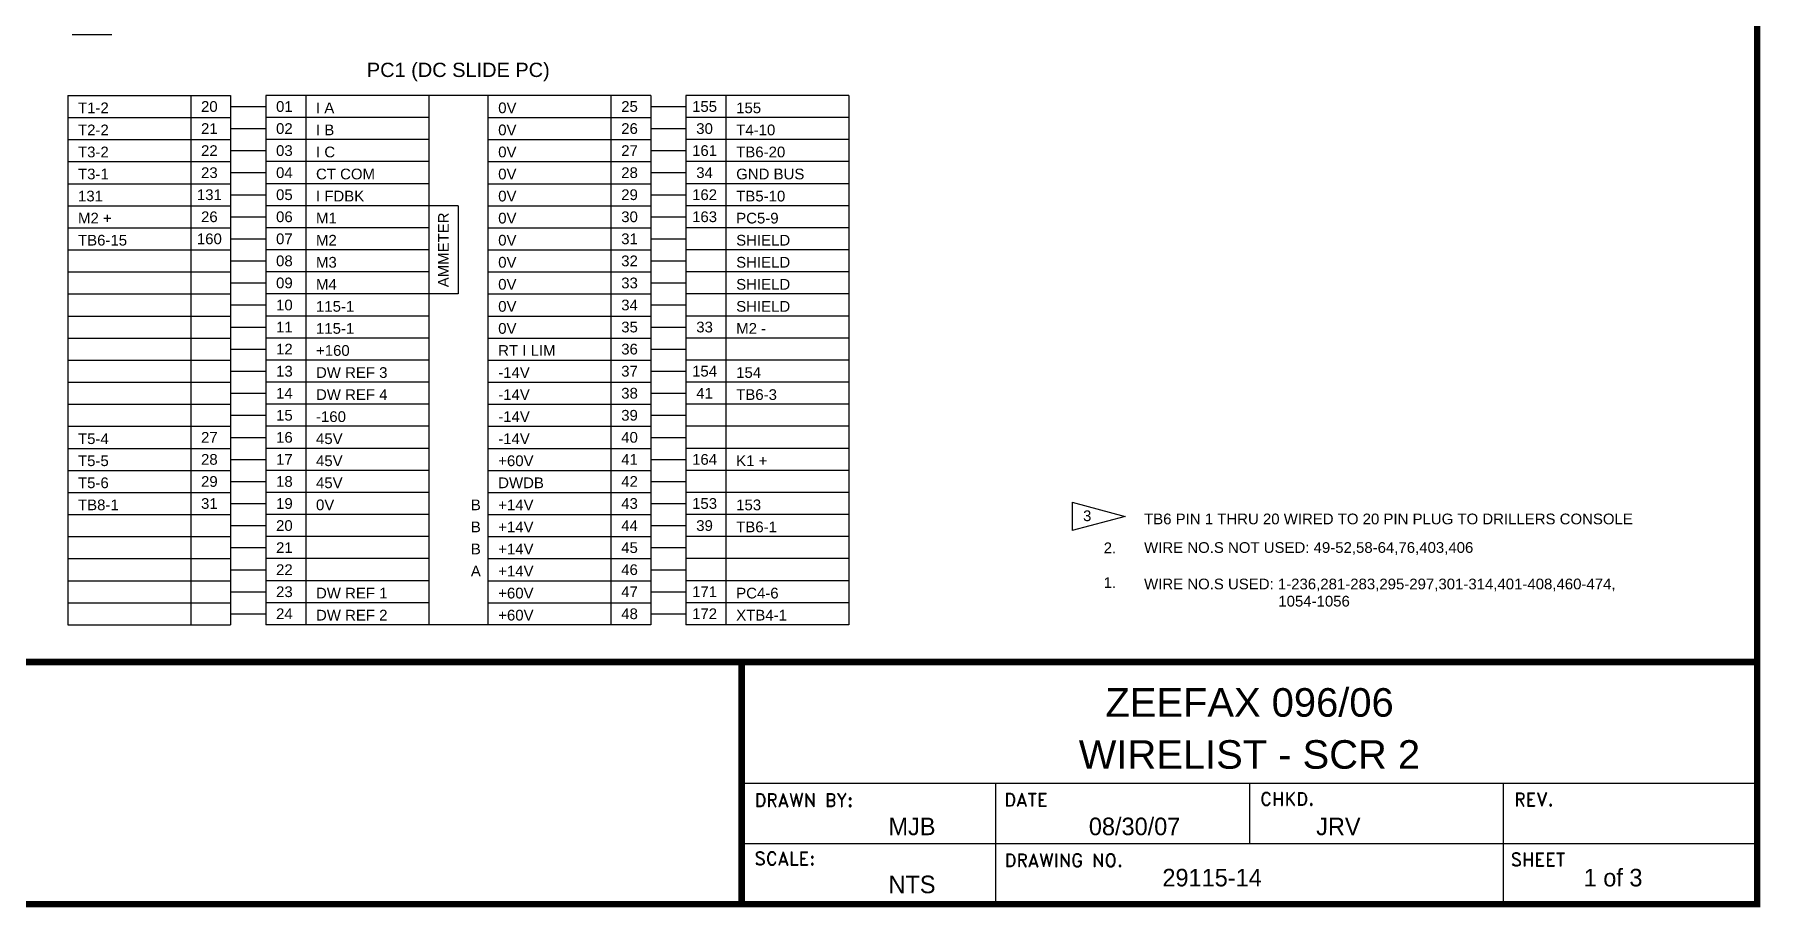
# Model space of a CAD drawing. Extents: x 1.1 to 17.8, y -2.6 to 7.8.
# Drawn here: x 10.22 to 17.77, y -2.63 to 1.19 of the extents above; entities that cross this region are included whole.
import ezdxf
from ezdxf.enums import TextEntityAlignment as Align

# ---------------------------------------------------------------- set-up
doc = ezdxf.new("R2010")
doc.units = 0
doc.header["$MEASUREMENT"] = 0
doc.layers.get('0').update_dxf_attribs({"linetype": 'CONTINUOUS'})
doc.layers.add('DRAWING', color=7, linetype='CONTINUOUS')
doc.styles.add('A1', font='A1.shx')
doc.styles.add('ROMAND', font='ROMAND.shx')
doc.styles.get("Standard").update_dxf_attribs({"font": 'ARIAL.TTF'})

msp = doc.modelspace()

# ---------------------------------------------------------------- linework, layer by layer
at = {"color": 7}
for p, q in [((13.3116, -2.0866), (17.7569, -2.0866)), ((14.4229, -2.0866), (14.4229, -2.6168)), ((15.5343, -2.0866), (15.5343, -2.3517)), ((16.6456, -2.0866), (16.6456, -2.6168)), ((13.3116, -2.3517), (17.7569, -2.3517))]:
    msp.add_line(p, q, dxfattribs=at)
at = {"color": 7, "const_width": 0.0288}
msp.add_lwpolyline([(17.7569, -2.6168), (17.7569, 7.7784), (1.1246, 7.7784), (1.1246, -2.6168)], close=True, dxfattribs=at)
for points in [[(1.1246, -1.5564), (17.7569, -1.5564)], [(13.3116, -2.6168), (13.3116, -1.5564)]]:
    msp.add_lwpolyline(points, dxfattribs=at)
at = {"layer": 'DRAWING', "color": 7}
for p, q in [((10.3807, 1.1914), (10.5556, 1.1914)), ((10.3619, 0.9245), (10.3619, -1.3934)), ((10.3619, 0.9245), (11.0751, 0.9245)), ((10.9003, 0.9245), (10.9003, -1.3934)), ((11.0751, 0.9245), (11.0751, -1.3934)), ((12.9144, 0.9245), (11.2287, 0.9245)), ((11.2287, 0.9245), (11.2287, -1.3934)), ((11.4035, 0.9245), (11.4035, -1.3934)), ((11.942, 0.9245), (11.942, -1.3934)), ((12.2011, 0.9245), (12.2011, -1.3934)), ((12.7395, 0.9245), (12.7395, -1.3934)), ((12.9144, 0.9245), (12.9144, -1.3934)), ((13.0679, 0.9245), (13.0679, -1.3934)), ((13.7812, 0.9245), (13.0679, 0.9245)), ((13.2428, 0.9245), (13.2428, -1.3934)), ((13.7812, 0.9245), (13.7812, -1.3934)), ((11.0751, 0.8762), (11.2287, 0.8762)), ((12.9144, 0.8762), (13.0679, 0.8762)), ((10.3619, 0.8279), (11.0751, 0.8279)), ((11.0751, 0.7796), (11.2287, 0.7796)), ((11.942, 0.8279), (11.2287, 0.8279)), ((12.2011, 0.8279), (12.9144, 0.8279)), ((12.9144, 0.7796), (13.0679, 0.7796)), ((13.7812, 0.8279), (13.0679, 0.8279)), ((10.3619, 0.7314), (11.0751, 0.7314)), ((11.0751, 0.6831), (11.2287, 0.6831)), ((11.942, 0.7314), (11.2287, 0.7314)), ((12.2011, 0.7314), (12.9144, 0.7314)), ((12.9144, 0.6831), (13.0679, 0.6831)), ((13.7812, 0.7314), (13.0679, 0.7314)), ((10.3619, 0.6348), (11.0751, 0.6348)), ((11.942, 0.6348), (11.2287, 0.6348)), ((12.2011, 0.6348), (12.9144, 0.6348)), ((13.7812, 0.6348), (13.0679, 0.6348)), ((10.3619, 0.5382), (11.0751, 0.5382)), ((11.0751, 0.5865), (11.2287, 0.5865)), ((11.942, 0.5382), (11.2287, 0.5382)), ((12.2011, 0.5382), (12.9144, 0.5382)), ((12.9144, 0.5865), (13.0679, 0.5865)), ((13.7812, 0.5382), (13.0679, 0.5382)), ((11.0751, 0.4899), (11.2287, 0.4899)), ((12.9144, 0.4899), (13.0679, 0.4899)), ((10.3619, 0.4416), (11.0751, 0.4416)), ((11.0751, 0.3933), (11.2287, 0.3933)), ((12.0709, 0.4416), (11.2287, 0.4416)), ((12.0709, 0.4416), (12.0709, 0.0553)), ((12.2011, 0.4416), (12.9144, 0.4416)), ((12.9144, 0.3933), (13.0679, 0.3933)), ((13.7812, 0.4416), (13.0679, 0.4416)), ((10.3619, 0.345), (11.0751, 0.345)), ((11.942, 0.345), (11.2287, 0.345)), ((12.2011, 0.345), (12.9144, 0.345)), ((13.7812, 0.345), (13.0679, 0.345)), ((10.3619, 0.2484), (11.0751, 0.2484)), ((11.0751, 0.2967), (11.2287, 0.2967)), ((11.942, 0.2484), (11.2287, 0.2484)), ((12.2011, 0.2484), (12.9144, 0.2484)), ((12.9144, 0.2967), (13.0679, 0.2967)), ((13.7812, 0.2484), (13.0679, 0.2484)), ((10.3619, 0.1519), (11.0751, 0.1519)), ((11.0751, 0.2002), (11.2287, 0.2002)), ((11.942, 0.1519), (11.2287, 0.1519)), ((12.2011, 0.1519), (12.9144, 0.1519)), ((12.9144, 0.2002), (13.0679, 0.2002)), ((13.7812, 0.1519), (13.0679, 0.1519)), ((11.0751, 0.1036), (11.2287, 0.1036)), ((12.9144, 0.1036), (13.0679, 0.1036)), ((10.3619, 0.0553), (11.0751, 0.0553)), ((11.0751, 0.007), (11.2287, 0.007)), ((12.0709, 0.0553), (11.2287, 0.0553)), ((12.2011, 0.0553), (12.9144, 0.0553)), ((12.9144, 0.007), (13.0679, 0.007)), ((13.7812, 0.0553), (13.0679, 0.0553)), ((10.3619, -0.0413), (11.0751, -0.0413)), ((11.942, -0.0413), (11.2287, -0.0413)), ((12.2011, -0.0413), (12.9144, -0.0413)), ((13.7812, -0.0413), (13.0679, -0.0413)), ((10.3619, -0.1379), (11.0751, -0.1379)), ((11.0751, -0.0896), (11.2287, -0.0896)), ((11.942, -0.1379), (11.2287, -0.1379)), ((12.2011, -0.1379), (12.9144, -0.1379)), ((12.9144, -0.0896), (13.0679, -0.0896)), ((13.7812, -0.1379), (13.0679, -0.1379)), ((11.0751, -0.1862), (11.2287, -0.1862)), ((12.9144, -0.1862), (13.0679, -0.1862)), ((10.3619, -0.2345), (11.0751, -0.2345)), ((11.0751, -0.2828), (11.2287, -0.2828)), ((11.942, -0.2345), (11.2287, -0.2345)), ((12.2011, -0.2345), (12.9144, -0.2345)), ((12.9144, -0.2828), (13.0679, -0.2828)), ((13.7812, -0.2345), (13.0679, -0.2345)), ((10.3619, -0.331), (11.0751, -0.331)), ((11.942, -0.331), (11.2287, -0.331)), ((12.2011, -0.331), (12.9144, -0.331)), ((13.7812, -0.331), (13.0679, -0.331)), ((10.3619, -0.4276), (11.0751, -0.4276)), ((11.0751, -0.3793), (11.2287, -0.3793)), ((11.942, -0.4276), (11.2287, -0.4276)), ((12.2011, -0.4276), (12.9144, -0.4276)), ((12.9144, -0.3793), (13.0679, -0.3793)), ((13.7812, -0.4276), (13.0679, -0.4276)), ((10.3619, -0.5242), (11.0751, -0.5242)), ((11.0751, -0.4759), (11.2287, -0.4759)), ((11.942, -0.5242), (11.2287, -0.5242)), ((12.2011, -0.5242), (12.9144, -0.5242)), ((12.9144, -0.4759), (13.0679, -0.4759)), ((13.7812, -0.5242), (13.0679, -0.5242)), ((11.0751, -0.5725), (11.2287, -0.5725)), ((12.9144, -0.5725), (13.0679, -0.5725)), ((10.3619, -0.6208), (11.0751, -0.6208)), ((11.0751, -0.6691), (11.2287, -0.6691)), ((11.942, -0.6208), (11.2287, -0.6208)), ((12.2011, -0.6208), (12.9144, -0.6208)), ((12.9144, -0.6691), (13.0679, -0.6691)), ((13.7812, -0.6208), (13.0679, -0.6208)), ((10.3619, -0.7174), (11.0751, -0.7174)), ((11.942, -0.7174), (11.2287, -0.7174)), ((12.2011, -0.7174), (12.9144, -0.7174)), ((13.7812, -0.7174), (13.0679, -0.7174)), ((10.3619, -0.8139), (11.0751, -0.8139)), ((11.0751, -0.7657), (11.2287, -0.7657)), ((11.942, -0.8139), (11.2287, -0.8139)), ((12.2011, -0.8139), (12.9144, -0.8139)), ((12.9144, -0.7657), (13.0679, -0.7657)), ((13.7812, -0.8139), (13.0679, -0.8139)), ((11.0751, -0.8622), (11.2287, -0.8622)), ((12.9144, -0.8622), (13.0679, -0.8622)), ((14.7583, -0.8567), (14.991, -0.9188)), ((14.7583, -0.8567), (14.7583, -0.9809)), ((10.3619, -0.9105), (11.0751, -0.9105)), ((11.0751, -0.9588), (11.2287, -0.9588)), ((11.942, -0.9105), (11.2287, -0.9105)), ((12.2011, -0.9105), (12.9144, -0.9105)), ((12.9144, -0.9588), (13.0679, -0.9588)), ((13.7812, -0.9105), (13.0679, -0.9105)), ((14.991, -0.9188), (14.7583, -0.9809)), ((10.3619, -1.0071), (11.0751, -1.0071)), ((11.0751, -1.0554), (11.2287, -1.0554)), ((11.942, -1.0071), (11.2287, -1.0071)), ((12.2011, -1.0071), (12.9144, -1.0071)), ((12.9144, -1.0554), (13.0679, -1.0554)), ((13.7812, -1.0071), (13.0679, -1.0071)), ((10.3619, -1.1037), (11.0751, -1.1037)), ((11.942, -1.1037), (11.2287, -1.1037)), ((12.2011, -1.1037), (12.9144, -1.1037)), ((13.7812, -1.1037), (13.0679, -1.1037)), ((10.3619, -1.2003), (11.0751, -1.2003)), ((11.0751, -1.152), (11.2287, -1.152)), ((11.942, -1.2003), (11.2287, -1.2003)), ((12.2011, -1.2003), (12.9144, -1.2003)), ((12.9144, -1.152), (13.0679, -1.152)), ((13.7812, -1.2003), (13.0679, -1.2003)), ((11.0751, -1.2486), (11.2287, -1.2486)), ((12.9144, -1.2486), (13.0679, -1.2486)), ((10.3619, -1.2969), (11.0751, -1.2969)), ((11.0751, -1.3451), (11.2287, -1.3451)), ((11.942, -1.2969), (11.2287, -1.2969)), ((12.2011, -1.2969), (12.9144, -1.2969)), ((12.9144, -1.3451), (13.0679, -1.3451)), ((13.7812, -1.2969), (13.0679, -1.2969)), ((10.3619, -1.3934), (11.0751, -1.3934)), ((12.9144, -1.3934), (11.2287, -1.3934)), ((13.7812, -1.3934), (13.0679, -1.3934))]:
    msp.add_line(p, q, dxfattribs=at)

# ---------------------------------------------------------------- texts
at = {"color": 7}
for s, height, style, p in [('DRAWN BY:', 0.05763, 'ROMAND', (13.3681, -2.19)), ('DATE', 0.05763, 'ROMAND', (14.4614, -2.1881)), ('CHKD.', 0.05763, 'ROMAND', (15.5814, -2.1848)), ('REV.', 0.05763, 'ROMAND', (16.6938, -2.1872)), ('MJB', 0.07694, 'A1', (13.9545, -2.3146)), ('08/30/07', 0.07694, 'A1', (14.8315, -2.3146)), ('JRV', 0.07694, 'A1', (15.8265, -2.3146)), ('SCALE:', 0.05763, 'ROMAND', (13.368, -2.4453)), ('DRAWING NO.', 0.057631, 'ROMAND', (14.4627, -2.4534)), ('SHEET', 0.05763, 'ROMAND', (16.6778, -2.4497)), ('NTS', 0.07694, 'A1', (13.9545, -2.5686)), ('29115-14', 0.07694, 'A1', (15.1535, -2.5389)), ('1 of 3', 0.07694, 'A1', (16.9974, -2.5389))]:
    msp.add_text(s, height=height, dxfattribs=dict(at, style=style)).set_placement(p)
at = {"layer": 'DRAWING', "color": 7}
msp.add_text('PC1 (DC SLIDE PC)', height=0.0625, dxfattribs=at).set_placement((12.0715, 1.0054), align=Align.CENTER)
for s, height, p in [('T1-2', 0.04688, (10.407, 0.8468)), ('I A', 0.04688, (11.4487, 0.8468)), ('0V', 0.04688, (12.2462, 0.8468)), ('155', 0.04688, (13.2879, 0.8468)), ('T2-2', 0.04688, (10.407, 0.7502)), ('I B', 0.04688, (11.4487, 0.7502)), ('0V', 0.04688, (12.2462, 0.7502)), ('T4-10', 0.04688, (13.2879, 0.7502)), ('T3-2', 0.04688, (10.407, 0.6536)), ('I C', 0.04688, (11.4487, 0.6536)), ('0V', 0.04688, (12.2462, 0.6536)), ('TB6-20', 0.04688, (13.2879, 0.6536)), ('T3-1', 0.04688, (10.407, 0.5571)), ('CT COM', 0.04688, (11.4487, 0.5571)), ('0V', 0.04688, (12.2462, 0.5571)), ('GND BUS', 0.04688, (13.2879, 0.5571)), ('131', 0.04688, (10.407, 0.4605)), ('I FDBK', 0.04688, (11.4487, 0.4605)), ('0V', 0.04688, (12.2462, 0.4605)), ('TB5-10', 0.04688, (13.2879, 0.4605)), ('M2 +', 0.04688, (10.407, 0.3639)), ('M1', 0.04688, (11.4487, 0.3639)), ('0V', 0.04688, (12.2462, 0.3639)), ('PC5-9', 0.04688, (13.2879, 0.3639)), ('TB6-15', 0.04688, (10.407, 0.2673)), ('M2', 0.04688, (11.4487, 0.2673)), ('0V', 0.04688, (12.2462, 0.2673)), ('SHIELD', 0.04688, (13.2879, 0.2673)), ('M3', 0.04688, (11.4487, 0.1707)), ('0V', 0.04688, (12.2462, 0.1707)), ('SHIELD', 0.04688, (13.2879, 0.1707)), ('M4', 0.04688, (11.4487, 0.0741)), ('0V', 0.04688, (12.2462, 0.0741)), ('SHIELD', 0.04688, (13.2879, 0.0741)), ('115-1', 0.04688, (11.4487, -0.0224)), ('0V', 0.04688, (12.2462, -0.0224)), ('SHIELD', 0.04688, (13.2879, -0.0224)), ('115-1', 0.04688, (11.4487, -0.119)), ('0V', 0.04688, (12.2462, -0.119)), ('M2 -', 0.04688, (13.2879, -0.119)), ('+160', 0.04688, (11.4487, -0.2156)), ('RT I LIM', 0.04688, (12.2462, -0.2156)), ('DW REF 3', 0.04688, (11.4487, -0.3122)), ('-14V', 0.04688, (12.2462, -0.3122)), ('154', 0.04688, (13.2879, -0.3122)), ('DW REF 4', 0.04688, (11.4487, -0.4088)), ('-14V', 0.04688, (12.2462, -0.4088)), ('TB6-3', 0.04688, (13.2879, -0.4088)), ('-160', 0.04688, (11.4487, -0.5053)), ('-14V', 0.04688, (12.2462, -0.5053)), ('T5-4', 0.04688, (10.407, -0.6019)), ('45V', 0.04688, (11.4487, -0.6019)), ('-14V', 0.04688, (12.2462, -0.6019)), ('T5-5', 0.04688, (10.407, -0.6985)), ('45V', 0.04688, (11.4487, -0.6985)), ('+60V', 0.04688, (12.2462, -0.6985)), ('K1 +', 0.04688, (13.2879, -0.6985)), ('T5-6', 0.04688, (10.407, -0.7951)), ('45V', 0.04688, (11.4487, -0.7951)), ('DWDB', 0.04688, (12.2462, -0.7951)), ('TB8-1', 0.04688, (10.407, -0.8917)), ('0V', 0.04688, (11.4487, -0.8917)), ('B', 0.0469, (12.1264, -0.8917)), ('+14V', 0.04688, (12.2462, -0.8917)), ('153', 0.04688, (13.2879, -0.8917)), ('3', 0.0469, (14.8061, -0.9395)), ('TB6 PIN 1 THRU 20 WIRED TO 20 PIN PLUG TO DRILLERS CONSOLE', 0.046875, (15.0732, -0.9533)), ('B', 0.0469, (12.1264, -0.9883)), ('+14V', 0.04688, (12.2462, -0.9883)), ('TB6-1', 0.04688, (13.2879, -0.9883)), ('B', 0.0469, (12.1264, -1.0848)), ('+14V', 0.04688, (12.2462, -1.0848)), ('2.', 0.04688, (14.8966, -1.0798)), ('WIRE NO.S NOT USED: 49-52,58-64,76,403,406', 0.046875, (15.0732, -1.0784)), ('A', 0.0469, (12.1264, -1.1814)), ('+14V', 0.04688, (12.2462, -1.1814)), ('1.', 0.04688, (14.8966, -1.2319)), ('WIRE NO.S USED: 1-236,281-283,295-297,301-314,401-408,460-474,', 0.046875, (15.0732, -1.2381)), ('DW REF 1', 0.04688, (11.4487, -1.278)), ('+60V', 0.04688, (12.2462, -1.278)), ('PC4-6', 0.04688, (13.2879, -1.278)), ('1054-1056', 0.04688, (15.6608, -1.3134)), ('DW REF 2', 0.04688, (11.4487, -1.3746)), ('+60V', 0.04688, (12.2462, -1.3746)), ('XTB4-1', 0.04688, (13.2879, -1.3746))]:
    msp.add_text(s, height=height, dxfattribs=at).set_placement(p)
for s, p in [('20', (10.9819, 0.8762)), ('01', (11.3103, 0.8762)), ('25', (12.8211, 0.8762)), ('155', (13.1495, 0.8762)), ('21', (10.9819, 0.7796)), ('02', (11.3103, 0.7796)), ('26', (12.8211, 0.7796)), ('30', (13.1495, 0.7796)), ('22', (10.9819, 0.6831)), ('03', (11.3103, 0.6831)), ('27', (12.8211, 0.6831)), ('161', (13.1495, 0.6831)), ('23', (10.9819, 0.5865)), ('04', (11.3103, 0.5865)), ('28', (12.8211, 0.5865)), ('34', (13.1495, 0.5865)), ('131', (10.9819, 0.4899)), ('05', (11.3103, 0.4899)), ('29', (12.8211, 0.4899)), ('162', (13.1495, 0.4899)), ('26', (10.9819, 0.3933)), ('06', (11.3103, 0.3933)), ('30', (12.8211, 0.3933)), ('163', (13.1495, 0.3933)), ('160', (10.9819, 0.2967)), ('07', (11.3103, 0.2967)), ('31', (12.8211, 0.2967)), ('08', (11.3103, 0.2002)), ('32', (12.8211, 0.2002)), ('09', (11.3103, 0.1036)), ('33', (12.8211, 0.1036)), ('10', (11.3103, 0.007)), ('34', (12.8211, 0.007)), ('11', (11.3103, -0.0896)), ('35', (12.8211, -0.0896)), ('33', (13.1495, -0.0896)), ('12', (11.3103, -0.1862)), ('36', (12.8211, -0.1862)), ('13', (11.3103, -0.2828)), ('37', (12.8211, -0.2828)), ('154', (13.1495, -0.2828)), ('14', (11.3103, -0.3793)), ('38', (12.8211, -0.3793)), ('41', (13.1495, -0.3793)), ('15', (11.3103, -0.4759)), ('39', (12.8211, -0.4759)), ('27', (10.9819, -0.5725)), ('16', (11.3103, -0.5725)), ('40', (12.8211, -0.5725)), ('28', (10.9819, -0.6691)), ('17', (11.3103, -0.6691)), ('41', (12.8211, -0.6691)), ('164', (13.1495, -0.6691)), ('29', (10.9819, -0.7657)), ('18', (11.3103, -0.7657)), ('42', (12.8211, -0.7657)), ('31', (10.9819, -0.8622)), ('19', (11.3103, -0.8622)), ('43', (12.8211, -0.8622)), ('153', (13.1495, -0.8622)), ('20', (11.3103, -0.9588)), ('44', (12.8211, -0.9588)), ('39', (13.1495, -0.9588)), ('21', (11.3103, -1.0554)), ('45', (12.8211, -1.0554)), ('22', (11.3103, -1.152)), ('46', (12.8211, -1.152)), ('23', (11.3103, -1.2486)), ('47', (12.8211, -1.2486)), ('171', (13.1495, -1.2486)), ('24', (11.3103, -1.3451)), ('48', (12.8211, -1.3451)), ('172', (13.1495, -1.3451))]:
    msp.add_text(s, height=0.04688, dxfattribs=at).set_placement(p, align=Align.MIDDLE_CENTER)
msp.add_text('AMMETER', height=0.04688, rotation=90, dxfattribs=at).set_placement((12.0064, 0.2484), align=Align.MIDDLE_CENTER)
at = {"layer": 'DRAWING', "color": 7, "linetype": 'ByBlock'}
msp.add_text('ZEEFAX 096/06', height=0.125, dxfattribs=at).set_placement((15.5351, -1.7957), align=Align.CENTER)
msp.add_text('WIRELIST - SCR 2', height=0.125, dxfattribs=at).set_placement((15.5343, -1.9611), align=Align.MIDDLE_CENTER)

doc.saveas('drawing.dxf')
